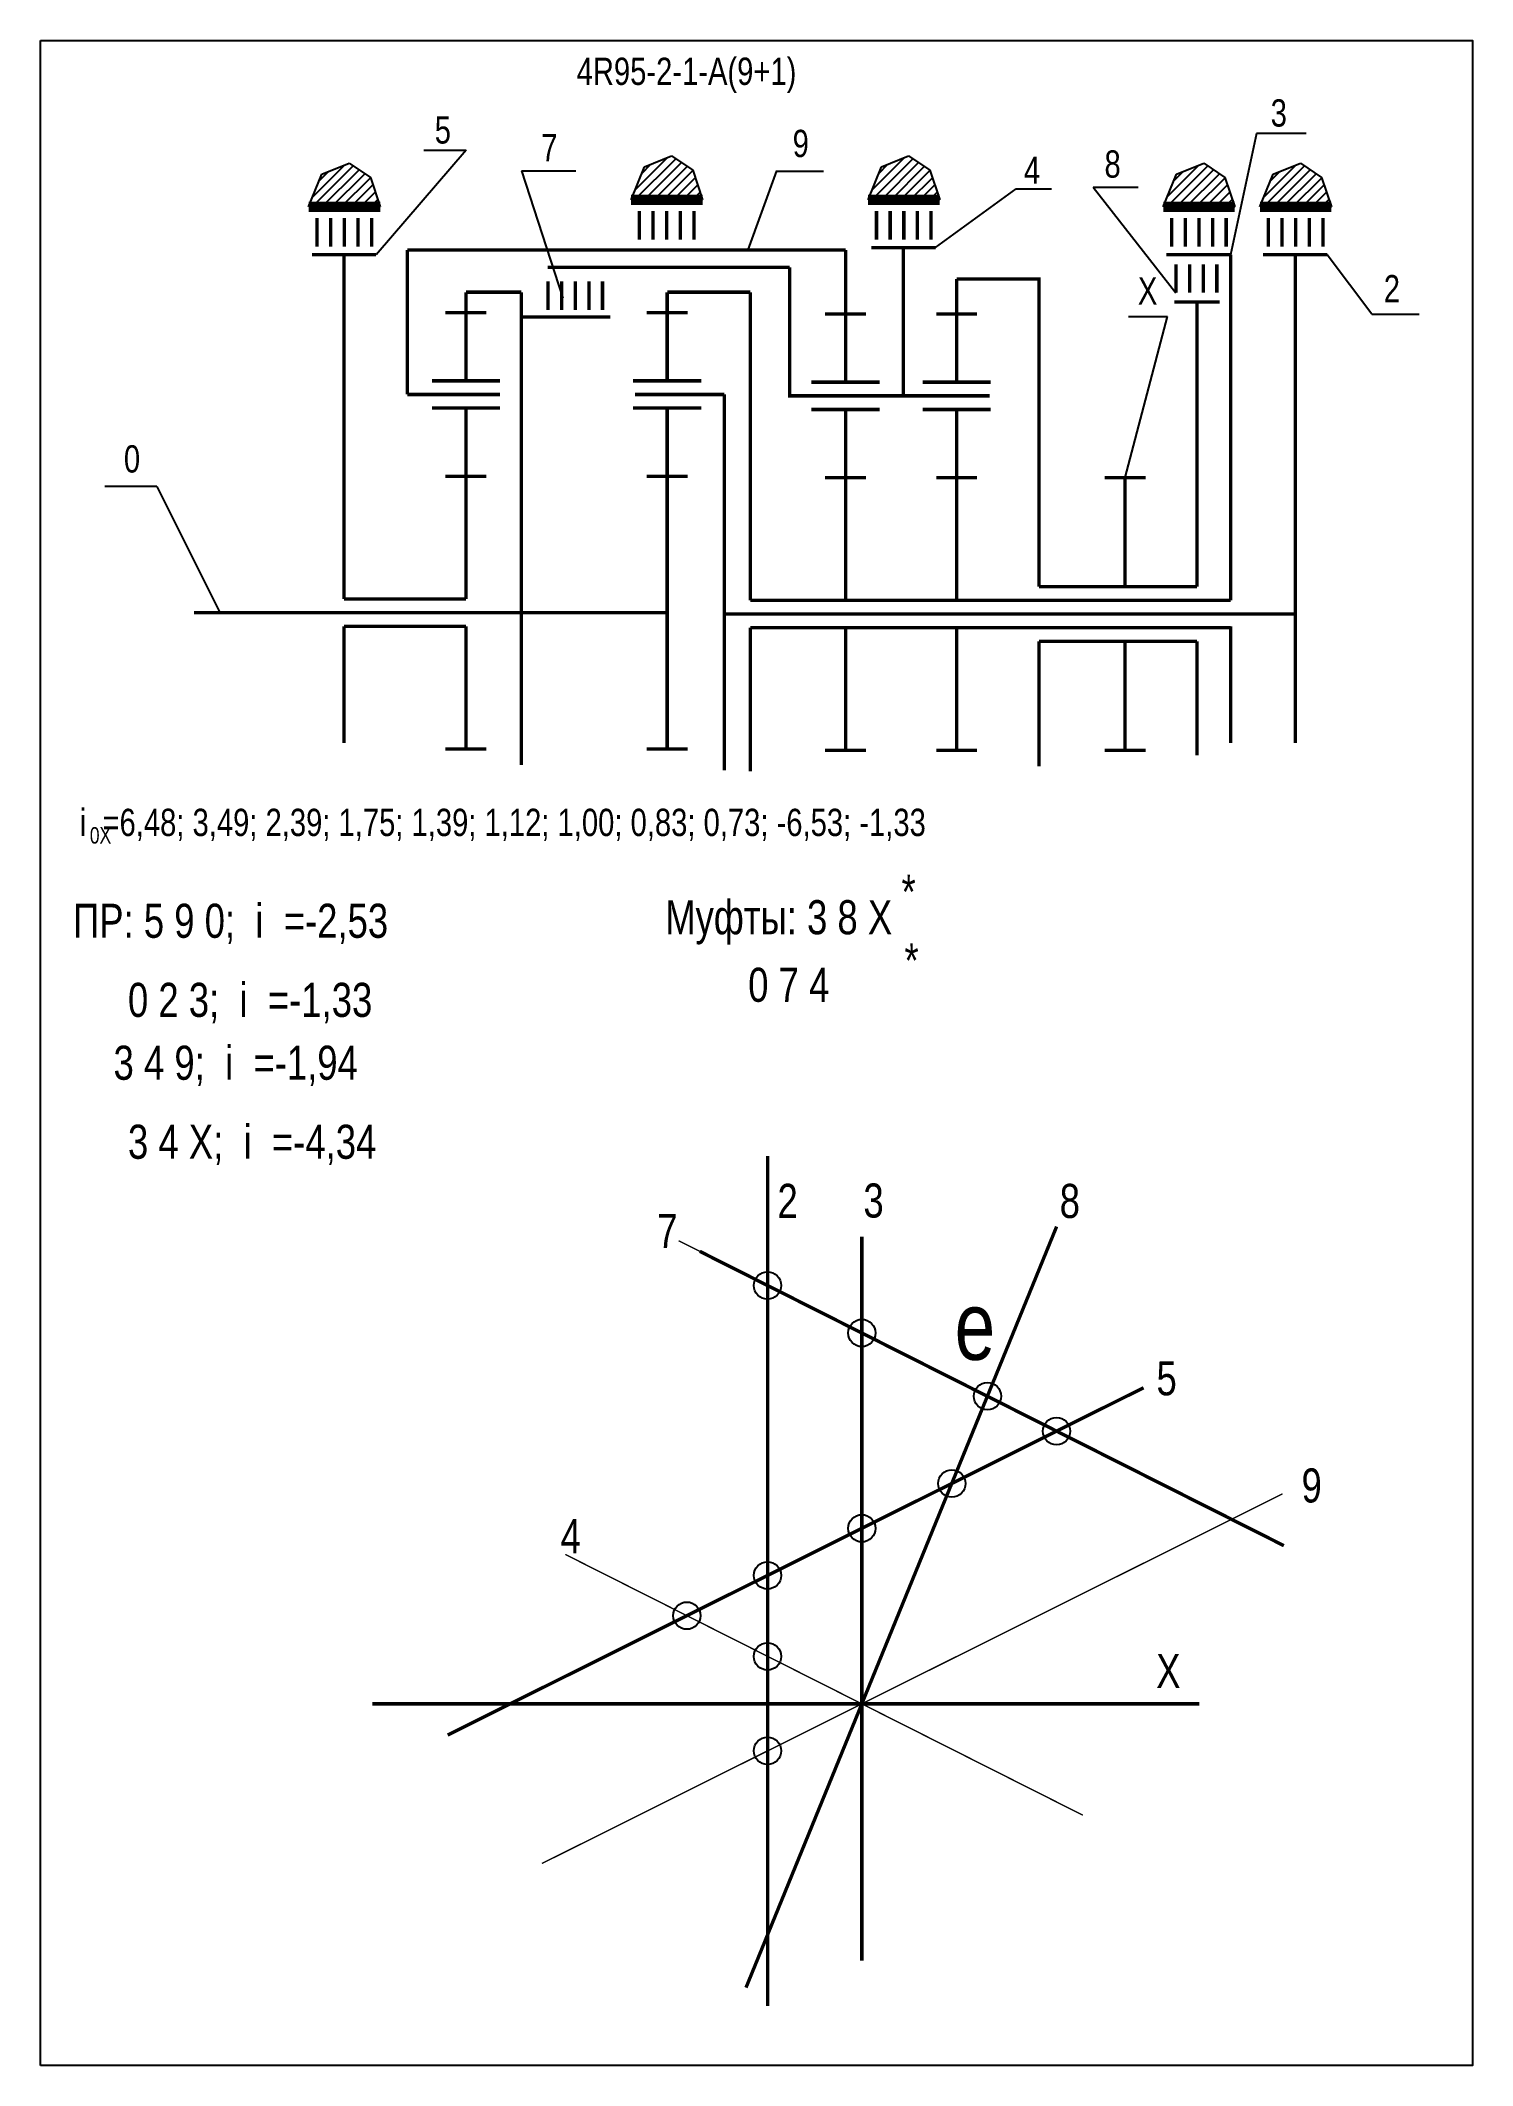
# Model space of a CAD drawing. Extents: x -352 to -142, y 153 to 450.
import ezdxf

# ---------------------------------------------------------------- set-up
doc = ezdxf.new("R2010")
doc.units = 0
doc.header["$LTSCALE"] = 15
doc.layers.get('DEFPOINTS').update_dxf_attribs({"linetype": 'CONTINUOUS'})
doc.layers.add('DIM', color=92, linetype='CONTINUOUS')
doc.layers.add('MAIN', color=5, linetype='CONTINUOUS')
doc.styles.add('AMK', font='amk.shx', dxfattribs={"width": 0.8})

msp = doc.modelspace()

# ---------------------------------------------------------------- hatches: boundary and pattern name
at = {"layer": 'DIM'}
h = msp.add_hatch(dxfattribs=at)
h.set_pattern_fill('_USER', color=0, angle=45, style=0, pattern_type=0)
h.set_pattern_definition([(45, (-60.8662, -0.2431), (-0.7071068, 0.7071068), [])])
h.paths.add_polyline_path([(-311.16, 430.28), (-313.11, 425.46), (-302.61, 425.46), (-304.06, 429.78), (-307.17, 431.89)])
h = msp.add_hatch(dxfattribs=at)
h.set_pattern_fill('_USER', color=0, angle=45, style=0, pattern_type=0)
h.set_pattern_definition([(45, (-13.5882, 0.8054), (-0.7071068, 0.7071068), [])])
h.paths.add_polyline_path([(-263.88, 431.32), (-265.83, 426.5), (-255.33, 426.5), (-256.78, 430.83), (-259.9, 432.94)])
h = msp.add_hatch(dxfattribs=at)
h.set_pattern_fill('_USER', color=0, angle=45, style=0, pattern_type=0)
h.set_pattern_definition([(45, (21.1785, 0.8054), (-0.7071068, 0.7071068), [])])
h.paths.add_polyline_path([(-229.12, 431.32), (-231.06, 426.5), (-220.56, 426.5), (-222.01, 430.83), (-225.13, 432.94)])
h = msp.add_hatch(dxfattribs=at)
h.set_pattern_fill('_USER', color=0, angle=45, style=0, pattern_type=0)
h.set_pattern_definition([(45, (64.4574, -0.2431), (-0.7071068, 0.7071068), [])])
h.paths.add_polyline_path([(-185.84, 430.28), (-187.78, 425.46), (-177.29, 425.46), (-178.73, 429.78), (-181.85, 431.89)])
h = msp.add_hatch(dxfattribs=at)
h.set_pattern_fill('_USER', color=0, angle=45, style=0, pattern_type=0)
h.set_pattern_definition([(45, (78.6364, -0.2431), (-0.7071068, 0.7071068), [])])
h.paths.add_polyline_path([(-171.66, 430.28), (-173.6, 425.46), (-163.11, 425.46), (-164.56, 429.78), (-167.67, 431.89)])

# ---------------------------------------------------------------- linework, layer by layer
at = {"layer": 'DEFPOINTS', "const_width": 0.2}
for points in [[(-189.54, 238.92), (-258.85, 273.84)], [(-292.72, 201.33), (-190.67, 252.27)], [(-278.9, 182.49), (-170.28, 236.71)], [(-199.56, 189.57), (-275.48, 227.83)]]:
    msp.add_lwpolyline(points, dxfattribs=at)
at = {"layer": 'DEFPOINTS', "color": 0, "lineweight": 50, "const_width": 0.5}
msp.add_lwpolyline([(-303.75, 205.91), (-182.49, 205.91)], dxfattribs=at)
at = {"layer": 'DIM', "color": 0}
for p, q in [((-290.02, 433.79), (-303.23, 418.44)), ((-296.24, 433.79), (-290.02, 433.79)), ((-174.1, 436.21), (-177.9, 418.44)), ((-166.84, 436.21), (-174.1, 436.21)), ((-311.16, 430.28), (-307.17, 431.89)), ((-307.17, 431.89), (-304.06, 429.78)), ((-281.9, 430.77), (-273.94, 430.77)), ((-281.9, 430.77), (-275.85, 412.06)), ((-265.83, 426.5), (-263.88, 431.32)), ((-263.88, 431.32), (-259.9, 432.94)), ((-259.9, 432.94), (-256.78, 430.83)), ((-256.78, 430.83), (-255.33, 426.5)), ((-244.52, 430.77), (-248.71, 419.15)), ((-244.55, 430.69), (-237.63, 430.69)), ((-231.06, 426.5), (-229.12, 431.32)), ((-229.12, 431.32), (-225.13, 432.94)), ((-225.13, 432.94), (-222.01, 430.83)), ((-222.01, 430.83), (-220.56, 426.5)), ((-185.84, 430.28), (-181.85, 431.89)), ((-181.85, 431.89), (-178.73, 429.78)), ((-171.66, 430.28), (-167.67, 431.89)), ((-167.67, 431.89), (-164.56, 429.78)), ((-313.11, 425.46), (-311.16, 430.28)), ((-304.06, 429.78), (-302.61, 425.46)), ((-221.18, 419.49), (-209.34, 428.12)), ((-209.34, 428.12), (-204.15, 428.12)), ((-198.05, 428.37), (-191.48, 428.37)), ((-198.05, 428.37), (-185.92, 412.86)), ((-187.78, 425.46), (-185.84, 430.28)), ((-178.73, 429.78), (-177.29, 425.46)), ((-173.6, 425.46), (-171.66, 430.28)), ((-164.56, 429.78), (-163.11, 425.46)), ((-157.17, 409.74), (-163.73, 418.44)), ((-193.38, 385.75), (-187.16, 409.41)), ((-192.89, 409.41), (-187.16, 409.41)), ((-157.17, 409.74), (-150.26, 409.74)), ((-335.37, 384.43), (-342.98, 384.43)), ((-335.37, 384.43), (-326.11, 365.95))]:
    msp.add_line(p, q, dxfattribs=at)
at = {"layer": 'DIM', "color": 0, "const_width": 0.5}
for points in [[(-298.62, 419.15), (-234.37, 419.15)], [(-298.62, 397.95), (-298.62, 419.15)], [(-225.89, 397.75), (-225.89, 419.49)], [(-307.93, 367.95), (-307.93, 418.44)], [(-278.08, 416.61), (-242.56, 416.61)], [(-239.51, 397.75), (-242.56, 397.75), (-242.56, 416.61)], [(-177.9, 367.75), (-177.9, 418.44)], [(-168.43, 365.75), (-168.43, 418.44)], [(-281.9, 412.95), (-290.04, 412.95)], [(-281.9, 412.95), (-281.9, 397.95)], [(-260.53, 412.95), (-248.35, 412.95)], [(-248.35, 412.95), (-248.35, 367.75)], [(-218.08, 414.88), (-206.02, 414.88), (-206.02, 369.75)], [(-186.14, 411.51), (-179.51, 411.51)], [(-182.82, 411.51), (-182.82, 369.75)], [(-281.9, 409.31), (-268.85, 409.31)], [(-281.9, 397.95), (-281.9, 343.62)], [(-252.15, 397.95), (-252.15, 365.95)], [(-206.02, 369.75), (-182.82, 369.75)], [(-329.94, 365.95), (-260.53, 365.95)], [(-307.93, 367.95), (-290.04, 367.95)], [(-252.15, 365.95), (-252.15, 342.81)], [(-252.15, 365.75), (-222.19, 365.75)], [(-248.35, 367.75), (-177.9, 367.75)], [(-243.38, 365.75), (-168.43, 365.75)], [(-168.43, 346.82), (-168.43, 365.75)], [(-307.93, 363.95), (-290.04, 363.95)], [(-307.93, 346.82), (-307.93, 363.95)], [(-248.35, 363.75), (-177.9, 363.75)], [(-248.35, 363.75), (-248.35, 342.7)], [(-177.9, 346.82), (-177.9, 363.95)], [(-206.02, 361.75), (-182.82, 361.75)], [(-206.02, 361.75), (-206.02, 343.42)], [(-182.82, 361.75), (-182.82, 345.03)], [(-245.81, 286.25), (-245.81, 161.6)], [(-203.42, 275.91), (-248.97, 164.29)], [(-231.98, 274.44), (-231.98, 168.23)], [(-255.74, 272.27), (-170.09, 229.11)], [(-190.67, 252.27), (-292.72, 201.33)]]:
    msp.add_lwpolyline(points, dxfattribs=at)
at = {"layer": 'DIM', "color": 0}
msp.add_lwpolyline([(-307.93, 365.95, 0.5, 0.5, 0), (-290.04, 365.95, 0.5, 0.5, 0)], format="xyseb", dxfattribs=at)
for centre in [(-245.81, 267.27), (-231.98, 260.3), (-213.57, 251.03), (-203.42, 245.91), (-218.79, 238.23), (-231.98, 231.65), (-245.81, 224.75), (-257.64, 218.84), (-245.81, 212.87), (-245.81, 199.01)]:
    msp.add_circle(centre, 2, dxfattribs=at)
at = {"layer": 'MAIN'}
for points in [[(-352.43, 152.87), (-352.43, 449.87)], [(-352.43, 449.87), (-142.43, 449.87), (-142.43, 152.87), (-352.43, 152.87)]]:
    msp.add_lwpolyline(points, dxfattribs=at)
at = {"layer": 'MAIN', "color": 0}
for points, const_width in [([(-313.11, 425.46), (-302.61, 425.46)], 1.5), ([(-265.83, 426.5), (-255.33, 426.5)], 1.5), ([(-256.6, 424.85), (-256.6, 420.66)], 0.5), ([(-231.06, 426.5), (-220.56, 426.5)], 1.5), ([(-221.83, 424.85), (-221.83, 420.66)], 0.5), ([(-187.78, 425.46), (-177.29, 425.46)], 1.5), ([(-173.6, 425.46), (-163.11, 425.46)], 1.5), ([(-303.87, 423.81), (-303.87, 419.61)], 0.5), ([(-178.55, 423.81), (-178.55, 419.61)], 0.5), ([(-164.37, 423.81), (-164.37, 419.61)], 0.5), ([(-234.37, 409.75), (-234.37, 419.15)], 0.5), ([(-230.6, 419.49), (-221.18, 419.49)], 0.5), ([(-312.64, 418.44), (-303.23, 418.44)], 0.5), ([(-187.32, 418.44), (-177.9, 418.44)], 0.5), ([(-173.14, 418.44), (-163.73, 418.44)], 0.5), ([(-290.04, 409.95), (-290.04, 412.95)], 0.5), ([(-270.01, 414.56), (-270.01, 410.36)], 0.5), ([(-260.53, 409.95), (-260.53, 412.95)], 0.5), ([(-218.08, 399.75), (-218.08, 414.88)], 0.5), ([(-290.04, 409.95), (-293.04, 409.95)], 0.5), ([(-290.04, 399.95), (-290.04, 409.95)], 0.5), ([(-290.04, 409.95), (-287.04, 409.95)], 0.5), ([(-260.53, 409.95), (-263.53, 409.95)], 0.5), ([(-260.53, 399.95), (-260.53, 409.95)], 0.5), ([(-260.53, 409.95), (-257.53, 409.95)], 0.5), ([(-234.37, 409.75), (-237.37, 409.75)], 0.5), ([(-234.37, 399.75), (-234.37, 409.75)], 0.5), ([(-234.37, 409.75), (-231.37, 409.75)], 0.5), ([(-218.08, 409.75), (-221.08, 409.75)], 0.5), ([(-218.08, 409.75), (-215.08, 409.75)], 0.5), ([(-285.04, 397.95), (-298.62, 397.95)], 0.5), ([(-252.15, 397.95), (-265.27, 397.95)], 0.5), ([(-213.26, 397.75), (-239.51, 397.75)], 0.5), ([(-290.04, 395.95), (-295.04, 395.95)], 0.5), ([(-290.04, 385.95), (-290.04, 395.95), (-285.04, 395.95)], 0.5), ([(-260.53, 395.95), (-265.53, 395.95)], 0.5), ([(-260.53, 385.95), (-260.53, 395.95), (-255.53, 395.95)], 0.5), ([(-234.37, 395.75), (-239.37, 395.75)], 0.5), ([(-234.37, 385.75), (-234.37, 395.75), (-229.37, 395.75)], 0.5), ([(-218.08, 395.75), (-223.08, 395.75)], 0.5), ([(-218.08, 385.75), (-218.08, 395.75), (-213.08, 395.75)], 0.5), ([(-290.04, 385.95), (-293.04, 385.95)], 0.5), ([(-290.04, 367.95), (-290.04, 385.95)], 0.5), ([(-290.04, 385.95), (-287.04, 385.95)], 0.5), ([(-260.53, 385.95), (-263.53, 385.95)], 0.5), ([(-260.53, 365.95), (-260.53, 385.95)], 0.5), ([(-260.53, 385.95), (-257.53, 385.95)], 0.5), ([(-234.37, 385.75), (-237.37, 385.75)], 0.5), ([(-234.37, 367.75), (-234.37, 385.75)], 0.5), ([(-234.37, 385.75), (-231.37, 385.75)], 0.5), ([(-218.08, 385.75), (-221.08, 385.75)], 0.5), ([(-218.08, 367.75), (-218.08, 385.75)], 0.5), ([(-218.08, 385.75), (-215.08, 385.75)], 0.5), ([(-193.38, 385.75), (-196.38, 385.75)], 0.5), ([(-193.38, 369.75), (-193.38, 385.75)], 0.5), ([(-193.38, 385.75), (-190.38, 385.75)], 0.5), ([(-260.53, 365.95), (-260.53, 345.95)], 0.5), ([(-290.04, 363.95), (-290.04, 345.95)], 0.5), ([(-234.37, 363.75), (-234.37, 345.75)], 0.5), ([(-218.08, 363.75), (-218.08, 345.75)], 0.5), ([(-193.38, 361.75), (-193.38, 345.75)], 0.5), ([(-290.04, 345.95), (-293.04, 345.95)], 0.5), ([(-290.04, 345.95), (-287.04, 345.95)], 0.5), ([(-260.53, 345.95), (-263.53, 345.95)], 0.5), ([(-260.53, 345.95), (-257.53, 345.95)], 0.5), ([(-234.37, 345.75), (-237.37, 345.75)], 0.5), ([(-234.37, 345.75), (-231.37, 345.75)], 0.5), ([(-218.08, 345.75), (-221.08, 345.75)], 0.5), ([(-218.08, 345.75), (-215.08, 345.75)], 0.5), ([(-193.38, 345.75), (-196.38, 345.75)], 0.5), ([(-193.38, 345.75), (-190.38, 345.75)], 0.5)]:
    msp.add_lwpolyline(points, dxfattribs=dict(at, const_width=const_width))
for points in [[(-264.6, 424.85, 0.5, 0.5, 0), (-264.6, 420.66, 0.5, 0.5, 0)], [(-262.6, 424.85, 0.5, 0.5, 0), (-262.6, 420.66, 0.5, 0.5, 0)], [(-260.6, 424.85, 0.5, 0.5, 0), (-260.6, 420.66, 0.5, 0.5, 0)], [(-258.6, 424.85, 0.5, 0.5, 0), (-258.6, 420.66, 0.5, 0.5, 0)], [(-229.83, 424.85, 0.5, 0.5, 0), (-229.83, 420.66, 0.5, 0.5, 0)], [(-227.83, 424.85, 0.5, 0.5, 0), (-227.83, 420.66, 0.5, 0.5, 0)], [(-225.83, 424.85, 0.5, 0.5, 0), (-225.83, 420.66, 0.5, 0.5, 0)], [(-223.83, 424.85, 0.5, 0.5, 0), (-223.83, 420.66, 0.5, 0.5, 0)], [(-311.87, 423.81, 0.5, 0.5, 0), (-311.87, 419.61, 0.5, 0.5, 0)], [(-309.87, 423.81, 0.5, 0.5, 0), (-309.87, 419.61, 0.5, 0.5, 0)], [(-307.87, 423.81, 0.5, 0.5, 0), (-307.87, 419.61, 0.5, 0.5, 0)], [(-305.87, 423.81, 0.5, 0.5, 0), (-305.87, 419.61, 0.5, 0.5, 0)], [(-186.55, 423.81, 0.5, 0.5, 0), (-186.55, 419.61, 0.5, 0.5, 0)], [(-184.55, 423.81, 0.5, 0.5, 0), (-184.55, 419.61, 0.5, 0.5, 0)], [(-182.55, 423.81, 0.5, 0.5, 0), (-182.55, 419.61, 0.5, 0.5, 0)], [(-180.55, 423.81, 0.5, 0.5, 0), (-180.55, 419.61, 0.5, 0.5, 0)], [(-172.37, 423.81, 0.5, 0.5, 0), (-172.37, 419.61, 0.5, 0.5, 0)], [(-170.37, 423.81, 0.5, 0.5, 0), (-170.37, 419.61, 0.5, 0.5, 0)], [(-168.37, 423.81, 0.5, 0.5, 0), (-168.37, 419.61, 0.5, 0.5, 0)], [(-166.37, 423.81, 0.5, 0.5, 0), (-166.37, 419.61, 0.5, 0.5, 0)], [(-185.92, 417.06, 0.5, 0.5, 0), (-185.92, 412.86, 0.5, 0.5, 0)], [(-183.92, 417.06, 0.5, 0.5, 0), (-183.92, 412.86, 0.5, 0.5, 0)], [(-181.92, 417.06, 0.5, 0.5, 0), (-181.92, 412.86, 0.5, 0.5, 0)], [(-179.92, 417.06, 0.5, 0.5, 0), (-179.92, 412.86, 0.5, 0.5, 0)], [(-278.01, 414.56, 0.5, 0.5, 0), (-278.01, 410.36, 0.5, 0.5, 0)], [(-276.01, 414.56, 0.5, 0.5, 0), (-276.01, 410.36, 0.5, 0.5, 0)], [(-274.01, 414.56, 0.5, 0.5, 0), (-274.01, 410.36, 0.5, 0.5, 0)], [(-272.01, 414.56, 0.5, 0.5, 0), (-272.01, 410.36, 0.5, 0.5, 0)], [(-285.04, 399.95, 0.5, 0.5, 0), (-295.04, 399.95, 0.5, 0.5, 0)], [(-255.53, 399.95, 0.5, 0.5, 0), (-265.53, 399.95, 0.5, 0.5, 0)], [(-229.37, 399.75, 0.5, 0.5, 0), (-239.37, 399.75, 0.5, 0.5, 0)], [(-213.08, 399.75, 0.5, 0.5, 0), (-223.08, 399.75, 0.5, 0.5, 0)]]:
    msp.add_lwpolyline(points, format="xyseb", dxfattribs=at)

# ---------------------------------------------------------------- texts
at = {"layer": 'DIM', "color": 0, "style": 'AMK', "width": 0.8}
for s, height, p in [('4R95-2-1-A(9+1)', 4, (-273.81, 443.35)), ('3', 4, (-172.03, 437.24)), ('5', 4, (-294.62, 434.75)), ('9', 4, (-242.13, 432.77)), ('7', 4, (-279, 432.15)), ('8', 4, (-196.4, 429.75)), ('4', 4, (-208.21, 428.85)), ('X', 4, (-191.5, 411.14)), ('2', 4, (-155.44, 411.47)), ('0', 4, (-340.2, 386.5)), ('i  =6,48; 3,49; 2,39; 1,75; 1,39; 1,12; 1,00; 0,83; 0,73; -6,53; -1,33', 4, (-346.67, 333.19)), ('0X', 2.4, (-345.2, 332.09)), ('*', 5, (-226.16, 322.51)), ('Муфты: 3 8 X', 5, (-260.82, 318.78)), (' ПР: 5 9 0;  i  =-2,53', 5, (-349.15, 318.26)), ('*', 5, (-225.73, 312.44)), ('    0 2 3;  i  =-1,33', 5, (-345.55, 306.66)), ('       0 7 4', 5, (-259.05, 308.87)), ('     3 4 9;  i  =-1,94', 5, (-349.15, 297.44)), ('    3 4 X;  i  =-4,34', 5, (-345.55, 285.85)), ('2', 5, (-244.35, 277.18)), ('3', 5, (-231.75, 277.23)), ('8', 5, (-202.97, 277.17)), ('7', 5, (-261.98, 272.76)), ('e', 10, (-218.37, 256.36)), ('5', 5, (-188.77, 251.16)), ('9', 5, (-167.5, 235.44)), ('4', 5, (-276.17, 228)), ('X', 5, (-188.82, 208.23))]:
    msp.add_text(s, height=height, dxfattribs=at).set_placement(p)

doc.saveas('drawing.dxf')
